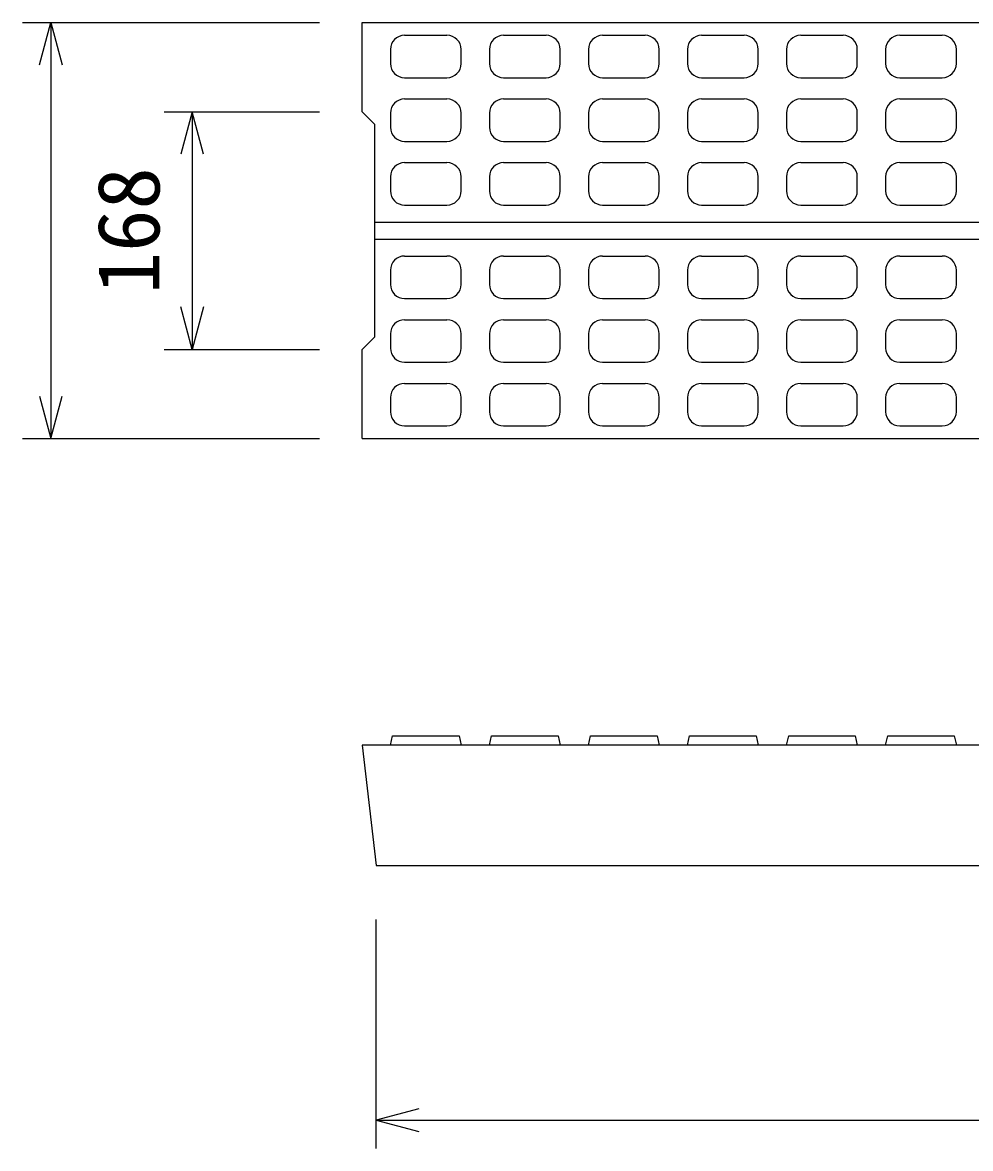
# Model space of a CAD drawing. Units: millimetres, scale not verified. Extents: x -16800 to 16800, y -5940 to 5940.
# Drawn here: x -5991 to -5321, y 2189 to 2985 of the extents above; entities that cross this region are included whole.
import ezdxf
from ezdxf.enums import TextEntityAlignment as Align

# ---------------------------------------------------------------- set-up
doc = ezdxf.new("R2010")
doc.units = ezdxf.units.MM
doc.header["$LTSCALE"] = 20
for name, color, linetype, lineweight in [('0-0_DIM', 7, 'Continuous', 25), ('0-2_HATCH', 6, 'Continuous', 25), ('0-5_OUTLINE', 3, 'Continuous', 25)]:
    doc.layers.add(name, color=color, linetype=linetype, lineweight=lineweight)
doc.styles.add('ＭＳ ゴシック', font='')
doc.styles.get('ＭＳ ゴシック').set_extended_font_data('MS Gothic')

msp = doc.modelspace()

# ---------------------------------------------------------------- linework, layer by layer
at = {"layer": '0-0_DIM'}
for p, q in [((-5991.2, 2985.05), (-5781.2, 2985.05)), ((-5971.2, 2985.05), (-5971.2, 2691.05)), ((-5891.2, 2922.05), (-5781.2, 2922.05)), ((-5871.2, 2922.05), (-5871.2, 2754.05)), ((-5891.2, 2754.05), (-5781.2, 2754.05)), ((-5991.2, 2691.05), (-5781.2, 2691.05)), ((-5741.2, 2189.48), (-5741.2, 2351.19)), ((-5741.2, 2209.48), (-4761.2, 2209.48))]:
    msp.add_line(p, q, dxfattribs=at)
for points in [[(-5979.24, 2955.05), (-5971.2, 2985.05), (-5963.17, 2955.05)], [(-5863.17, 2892.05), (-5871.2, 2922.05), (-5879.24, 2892.05)], [(-5863.17, 2784.05), (-5871.2, 2754.05), (-5879.24, 2784.05)], [(-5979.24, 2721.05), (-5971.2, 2691.05), (-5963.17, 2721.05)], [(-5711.2, 2217.52), (-5741.2, 2209.48), (-5711.2, 2201.44)]]:
    msp.add_lwpolyline(points, dxfattribs=at)
at = {"layer": '0-2_HATCH'}
for p, q in [((-5721.2, 2976.05), (-5691.2, 2976.05)), ((-5651.2, 2976.05), (-5621.2, 2976.05)), ((-5581.2, 2976.05), (-5551.2, 2976.05)), ((-5511.2, 2976.05), (-5481.2, 2976.05)), ((-5441.2, 2976.05), (-5411.2, 2976.05)), ((-5371.2, 2976.05), (-5341.2, 2976.05)), ((-5731.2, 2966.05), (-5731.2, 2956.05)), ((-5681.2, 2956.05), (-5681.2, 2966.05)), ((-5661.2, 2966.05), (-5661.2, 2956.05)), ((-5611.2, 2956.05), (-5611.2, 2966.05)), ((-5591.2, 2966.05), (-5591.2, 2956.05)), ((-5541.2, 2956.05), (-5541.2, 2966.05)), ((-5521.2, 2966.05), (-5521.2, 2956.05)), ((-5471.2, 2956.05), (-5471.2, 2966.05)), ((-5451.2, 2966.05), (-5451.2, 2956.05)), ((-5401.2, 2956.05), (-5401.2, 2966.05)), ((-5381.2, 2966.05), (-5381.2, 2956.05)), ((-5331.2, 2956.05), (-5331.2, 2966.05)), ((-5721.2, 2946.05), (-5691.2, 2946.05)), ((-5651.2, 2946.05), (-5621.2, 2946.05)), ((-5581.2, 2946.05), (-5551.2, 2946.05)), ((-5511.2, 2946.05), (-5481.2, 2946.05)), ((-5441.2, 2946.05), (-5411.2, 2946.05)), ((-5371.2, 2946.05), (-5341.2, 2946.05)), ((-5721.2, 2931.05), (-5691.2, 2931.05)), ((-5651.2, 2931.05), (-5621.2, 2931.05)), ((-5581.2, 2931.05), (-5551.2, 2931.05)), ((-5511.2, 2931.05), (-5481.2, 2931.05)), ((-5441.2, 2931.05), (-5411.2, 2931.05)), ((-5371.2, 2931.05), (-5341.2, 2931.05)), ((-5731.2, 2921.05), (-5731.2, 2911.05)), ((-5681.2, 2911.05), (-5681.2, 2921.05)), ((-5661.2, 2921.05), (-5661.2, 2911.05)), ((-5611.2, 2911.05), (-5611.2, 2921.05)), ((-5591.2, 2921.05), (-5591.2, 2911.05)), ((-5541.2, 2911.05), (-5541.2, 2921.05)), ((-5521.2, 2921.05), (-5521.2, 2911.05)), ((-5471.2, 2911.05), (-5471.2, 2921.05)), ((-5451.2, 2921.05), (-5451.2, 2911.05)), ((-5401.2, 2911.05), (-5401.2, 2921.05)), ((-5381.2, 2921.05), (-5381.2, 2911.05)), ((-5331.2, 2911.05), (-5331.2, 2921.05)), ((-5721.2, 2901.05), (-5691.2, 2901.05)), ((-5651.2, 2901.05), (-5621.2, 2901.05)), ((-5581.2, 2901.05), (-5551.2, 2901.05)), ((-5511.2, 2901.05), (-5481.2, 2901.05)), ((-5441.2, 2901.05), (-5411.2, 2901.05)), ((-5371.2, 2901.05), (-5341.2, 2901.05)), ((-5721.2, 2886.05), (-5691.2, 2886.05)), ((-5651.2, 2886.05), (-5621.2, 2886.05)), ((-5581.2, 2886.05), (-5551.2, 2886.05)), ((-5511.2, 2886.05), (-5481.2, 2886.05)), ((-5441.2, 2886.05), (-5411.2, 2886.05)), ((-5371.2, 2886.05), (-5341.2, 2886.05)), ((-5731.2, 2876.05), (-5731.2, 2866.05)), ((-5681.2, 2866.05), (-5681.2, 2876.05)), ((-5661.2, 2876.05), (-5661.2, 2866.05)), ((-5611.2, 2866.05), (-5611.2, 2876.05)), ((-5591.2, 2876.05), (-5591.2, 2866.05)), ((-5541.2, 2866.05), (-5541.2, 2876.05)), ((-5521.2, 2876.05), (-5521.2, 2866.05)), ((-5471.2, 2866.05), (-5471.2, 2876.05)), ((-5451.2, 2876.05), (-5451.2, 2866.05)), ((-5401.2, 2866.05), (-5401.2, 2876.05)), ((-5381.2, 2876.05), (-5381.2, 2866.05)), ((-5331.2, 2866.05), (-5331.2, 2876.05)), ((-5721.2, 2856.05), (-5691.2, 2856.05)), ((-5651.2, 2856.05), (-5621.2, 2856.05)), ((-5581.2, 2856.05), (-5551.2, 2856.05)), ((-5511.2, 2856.05), (-5481.2, 2856.05)), ((-5441.2, 2856.05), (-5411.2, 2856.05)), ((-5371.2, 2856.05), (-5341.2, 2856.05)), ((-5721.2, 2820.05), (-5691.2, 2820.05)), ((-5651.2, 2820.05), (-5621.2, 2820.05)), ((-5581.2, 2820.05), (-5551.2, 2820.05)), ((-5511.2, 2820.05), (-5481.2, 2820.05)), ((-5441.2, 2820.05), (-5411.2, 2820.05)), ((-5371.2, 2820.05), (-5341.2, 2820.05)), ((-5731.2, 2810.05), (-5731.2, 2800.05)), ((-5681.2, 2800.05), (-5681.2, 2810.05)), ((-5661.2, 2810.05), (-5661.2, 2800.05)), ((-5611.2, 2800.05), (-5611.2, 2810.05)), ((-5591.2, 2810.05), (-5591.2, 2800.05)), ((-5541.2, 2800.05), (-5541.2, 2810.05)), ((-5521.2, 2810.05), (-5521.2, 2800.05)), ((-5471.2, 2800.05), (-5471.2, 2810.05)), ((-5451.2, 2810.05), (-5451.2, 2800.05)), ((-5401.2, 2800.05), (-5401.2, 2810.05)), ((-5381.2, 2810.05), (-5381.2, 2800.05)), ((-5331.2, 2800.05), (-5331.2, 2810.05)), ((-5721.2, 2790.05), (-5691.2, 2790.05)), ((-5651.2, 2790.05), (-5621.2, 2790.05)), ((-5581.2, 2790.05), (-5551.2, 2790.05)), ((-5511.2, 2790.05), (-5481.2, 2790.05)), ((-5441.2, 2790.05), (-5411.2, 2790.05)), ((-5371.2, 2790.05), (-5341.2, 2790.05)), ((-5721.2, 2775.05), (-5691.2, 2775.05)), ((-5651.2, 2775.05), (-5621.2, 2775.05)), ((-5581.2, 2775.05), (-5551.2, 2775.05)), ((-5511.2, 2775.05), (-5481.2, 2775.05)), ((-5441.2, 2775.05), (-5411.2, 2775.05)), ((-5371.2, 2775.05), (-5341.2, 2775.05)), ((-5731.2, 2765.05), (-5731.2, 2755.05)), ((-5681.2, 2755.05), (-5681.2, 2765.05)), ((-5661.2, 2765.05), (-5661.2, 2755.05)), ((-5611.2, 2755.05), (-5611.2, 2765.05)), ((-5591.2, 2765.05), (-5591.2, 2755.05)), ((-5541.2, 2755.05), (-5541.2, 2765.05)), ((-5521.2, 2765.05), (-5521.2, 2755.05)), ((-5471.2, 2755.05), (-5471.2, 2765.05)), ((-5451.2, 2765.05), (-5451.2, 2755.05)), ((-5401.2, 2755.05), (-5401.2, 2765.05)), ((-5381.2, 2765.05), (-5381.2, 2755.05)), ((-5331.2, 2755.05), (-5331.2, 2765.05)), ((-5721.2, 2745.05), (-5691.2, 2745.05)), ((-5651.2, 2745.05), (-5621.2, 2745.05)), ((-5581.2, 2745.05), (-5551.2, 2745.05)), ((-5511.2, 2745.05), (-5481.2, 2745.05)), ((-5441.2, 2745.05), (-5411.2, 2745.05)), ((-5371.2, 2745.05), (-5341.2, 2745.05)), ((-5721.2, 2730.05), (-5691.2, 2730.05)), ((-5651.2, 2730.05), (-5621.2, 2730.05)), ((-5581.2, 2730.05), (-5551.2, 2730.05)), ((-5511.2, 2730.05), (-5481.2, 2730.05)), ((-5441.2, 2730.05), (-5411.2, 2730.05)), ((-5371.2, 2730.05), (-5341.2, 2730.05)), ((-5731.2, 2720.05), (-5731.2, 2710.05)), ((-5681.2, 2710.05), (-5681.2, 2720.05)), ((-5661.2, 2720.05), (-5661.2, 2710.05)), ((-5611.2, 2710.05), (-5611.2, 2720.05)), ((-5591.2, 2720.05), (-5591.2, 2710.05)), ((-5541.2, 2710.05), (-5541.2, 2720.05)), ((-5521.2, 2720.05), (-5521.2, 2710.05)), ((-5471.2, 2710.05), (-5471.2, 2720.05)), ((-5451.2, 2720.05), (-5451.2, 2710.05)), ((-5401.2, 2710.05), (-5401.2, 2720.05)), ((-5381.2, 2720.05), (-5381.2, 2710.05)), ((-5331.2, 2710.05), (-5331.2, 2720.05)), ((-5721.2, 2700.05), (-5691.2, 2700.05)), ((-5651.2, 2700.05), (-5621.2, 2700.05)), ((-5581.2, 2700.05), (-5551.2, 2700.05)), ((-5511.2, 2700.05), (-5481.2, 2700.05)), ((-5441.2, 2700.05), (-5411.2, 2700.05)), ((-5371.2, 2700.05), (-5341.2, 2700.05))]:
    msp.add_line(p, q, dxfattribs=at)
for points in [[(-5731.2, 2474.48), (-5729.7, 2480.98), (-5682.7, 2480.98), (-5681.2, 2474.48)], [(-5661.2, 2474.48), (-5659.7, 2480.98), (-5612.7, 2480.98), (-5611.2, 2474.48)], [(-5591.2, 2474.48), (-5589.7, 2480.98), (-5542.7, 2480.98), (-5541.2, 2474.48)], [(-5521.2, 2474.48), (-5519.7, 2480.98), (-5472.7, 2480.98), (-5471.2, 2474.48)], [(-5451.2, 2474.48), (-5449.7, 2480.98), (-5402.7, 2480.98), (-5401.2, 2474.48)], [(-5381.2, 2474.48), (-5379.7, 2480.98), (-5332.7, 2480.98), (-5331.2, 2474.48)]]:
    msp.add_lwpolyline(points, dxfattribs=at)
for centre, start, end in [((-5721.2, 2966.05), 90, 180), ((-5691.2, 2966.05), 0, 90), ((-5651.2, 2966.05), 90, 180), ((-5621.2, 2966.05), 0, 90), ((-5581.2, 2966.05), 90, 180), ((-5551.2, 2966.05), 0, 90), ((-5511.2, 2966.05), 90, 180), ((-5481.2, 2966.05), 0, 90), ((-5441.2, 2966.05), 90, 180), ((-5411.2, 2966.05), 0, 90), ((-5371.2, 2966.05), 90, 180), ((-5341.2, 2966.05), 0, 90), ((-5721.2, 2956.05), 180, 270), ((-5691.2, 2956.05), 270, 0), ((-5651.2, 2956.05), 180, 270), ((-5621.2, 2956.05), 270, 0), ((-5581.2, 2956.05), 180, 270), ((-5551.2, 2956.05), 270, 0), ((-5511.2, 2956.05), 180, 270), ((-5481.2, 2956.05), 270, 0), ((-5441.2, 2956.05), 180, 270), ((-5411.2, 2956.05), 270, 0), ((-5371.2, 2956.05), 180, 270), ((-5341.2, 2956.05), 270, 0), ((-5721.2, 2921.05), 90, 180), ((-5691.2, 2921.05), 0, 90), ((-5651.2, 2921.05), 90, 180), ((-5621.2, 2921.05), 0, 90), ((-5581.2, 2921.05), 90, 180), ((-5551.2, 2921.05), 0, 90), ((-5511.2, 2921.05), 90, 180), ((-5481.2, 2921.05), 0, 90), ((-5441.2, 2921.05), 90, 180), ((-5411.2, 2921.05), 0, 90), ((-5371.2, 2921.05), 90, 180), ((-5341.2, 2921.05), 0, 90), ((-5721.2, 2911.05), 180, 270), ((-5691.2, 2911.05), 270, 0), ((-5651.2, 2911.05), 180, 270), ((-5621.2, 2911.05), 270, 0), ((-5581.2, 2911.05), 180, 270), ((-5551.2, 2911.05), 270, 0), ((-5511.2, 2911.05), 180, 270), ((-5481.2, 2911.05), 270, 0), ((-5441.2, 2911.05), 180, 270), ((-5411.2, 2911.05), 270, 0), ((-5371.2, 2911.05), 180, 270), ((-5341.2, 2911.05), 270, 0), ((-5721.2, 2876.05), 90, 180), ((-5691.2, 2876.05), 0, 90), ((-5651.2, 2876.05), 90, 180), ((-5621.2, 2876.05), 0, 90), ((-5581.2, 2876.05), 90, 180), ((-5551.2, 2876.05), 0, 90), ((-5511.2, 2876.05), 90, 180), ((-5481.2, 2876.05), 0, 90), ((-5441.2, 2876.05), 90, 180), ((-5411.2, 2876.05), 0, 90), ((-5371.2, 2876.05), 90, 180), ((-5341.2, 2876.05), 0, 90), ((-5721.2, 2866.05), 180, 270), ((-5691.2, 2866.05), 270, 0), ((-5651.2, 2866.05), 180, 270), ((-5621.2, 2866.05), 270, 0), ((-5581.2, 2866.05), 180, 270), ((-5551.2, 2866.05), 270, 0), ((-5511.2, 2866.05), 180, 270), ((-5481.2, 2866.05), 270, 0), ((-5441.2, 2866.05), 180, 270), ((-5411.2, 2866.05), 270, 0), ((-5371.2, 2866.05), 180, 270), ((-5341.2, 2866.05), 270, 0), ((-5721.2, 2810.05), 90, 180), ((-5691.2, 2810.05), 0, 90), ((-5651.2, 2810.05), 90, 180), ((-5621.2, 2810.05), 0, 90), ((-5581.2, 2810.05), 90, 180), ((-5551.2, 2810.05), 0, 90), ((-5511.2, 2810.05), 90, 180), ((-5481.2, 2810.05), 0, 90), ((-5441.2, 2810.05), 90, 180), ((-5411.2, 2810.05), 0, 90), ((-5371.2, 2810.05), 90, 180), ((-5341.2, 2810.05), 0, 90), ((-5721.2, 2800.05), 180, 270), ((-5691.2, 2800.05), 270, 0), ((-5651.2, 2800.05), 180, 270), ((-5621.2, 2800.05), 270, 0), ((-5581.2, 2800.05), 180, 270), ((-5551.2, 2800.05), 270, 0), ((-5511.2, 2800.05), 180, 270), ((-5481.2, 2800.05), 270, 0), ((-5441.2, 2800.05), 180, 270), ((-5411.2, 2800.05), 270, 0), ((-5371.2, 2800.05), 180, 270), ((-5341.2, 2800.05), 270, 0), ((-5721.2, 2765.05), 90, 180), ((-5691.2, 2765.05), 0, 90), ((-5651.2, 2765.05), 90, 180), ((-5621.2, 2765.05), 0, 90), ((-5581.2, 2765.05), 90, 180), ((-5551.2, 2765.05), 0, 90), ((-5511.2, 2765.05), 90, 180), ((-5481.2, 2765.05), 0, 90), ((-5441.2, 2765.05), 90, 180), ((-5411.2, 2765.05), 0, 90), ((-5371.2, 2765.05), 90, 180), ((-5341.2, 2765.05), 0, 90), ((-5721.2, 2755.05), 180, 270), ((-5691.2, 2755.05), 270, 0), ((-5651.2, 2755.05), 180, 270), ((-5621.2, 2755.05), 270, 0), ((-5581.2, 2755.05), 180, 270), ((-5551.2, 2755.05), 270, 0), ((-5511.2, 2755.05), 180, 270), ((-5481.2, 2755.05), 270, 0), ((-5441.2, 2755.05), 180, 270), ((-5411.2, 2755.05), 270, 0), ((-5371.2, 2755.05), 180, 270), ((-5341.2, 2755.05), 270, 0), ((-5721.2, 2720.05), 90, 180), ((-5691.2, 2720.05), 0, 90), ((-5651.2, 2720.05), 90, 180), ((-5621.2, 2720.05), 0, 90), ((-5581.2, 2720.05), 90, 180), ((-5551.2, 2720.05), 0, 90), ((-5511.2, 2720.05), 90, 180), ((-5481.2, 2720.05), 0, 90), ((-5441.2, 2720.05), 90, 180), ((-5411.2, 2720.05), 0, 90), ((-5371.2, 2720.05), 90, 180), ((-5341.2, 2720.05), 0, 90), ((-5721.2, 2710.05), 180, 270), ((-5691.2, 2710.05), 270, 0), ((-5651.2, 2710.05), 180, 270), ((-5621.2, 2710.05), 270, 0), ((-5581.2, 2710.05), 180, 270), ((-5551.2, 2710.05), 270, 0), ((-5511.2, 2710.05), 180, 270), ((-5481.2, 2710.05), 270, 0), ((-5441.2, 2710.05), 180, 270), ((-5411.2, 2710.05), 270, 0), ((-5371.2, 2710.05), 180, 270), ((-5341.2, 2710.05), 270, 0)]:
    msp.add_arc(centre, 10, start, end, dxfattribs=at)
at = {"layer": '0-5_OUTLINE'}
for p, q in [((-5751.2, 2922.05), (-5751.2, 2985.05)), ((-5751.2, 2985.05), (-4751.2, 2985.05)), ((-5751.2, 2922.05), (-5742.2, 2913.05)), ((-5742.2, 2844.05), (-4760.2, 2844.05)), ((-5742.2, 2832.05), (-4760.2, 2832.05)), ((-5751.2, 2691.05), (-4751.2, 2691.05)), ((-5751.2, 2474.48), (-5741.2, 2389.48)), ((-4751.2, 2474.48), (-5751.2, 2474.48)), ((-5741.2, 2389.48), (-4761.2, 2389.48))]:
    msp.add_line(p, q, dxfattribs=at)
msp.add_lwpolyline([(-5751.2, 2691.05), (-5751.2, 2754.05), (-5742.2, 2763.05), (-5742.2, 2913.05)], dxfattribs=at)

# ---------------------------------------------------------------- texts
at = {"layer": '0-0_DIM', "style": 'ＭＳ ゴシック'}
msp.add_text('168', height=43.99, rotation=90, dxfattribs=at).set_placement((-5881.2, 2793.05), align=Align.BOTTOM_LEFT)

doc.saveas('drawing.dxf')
